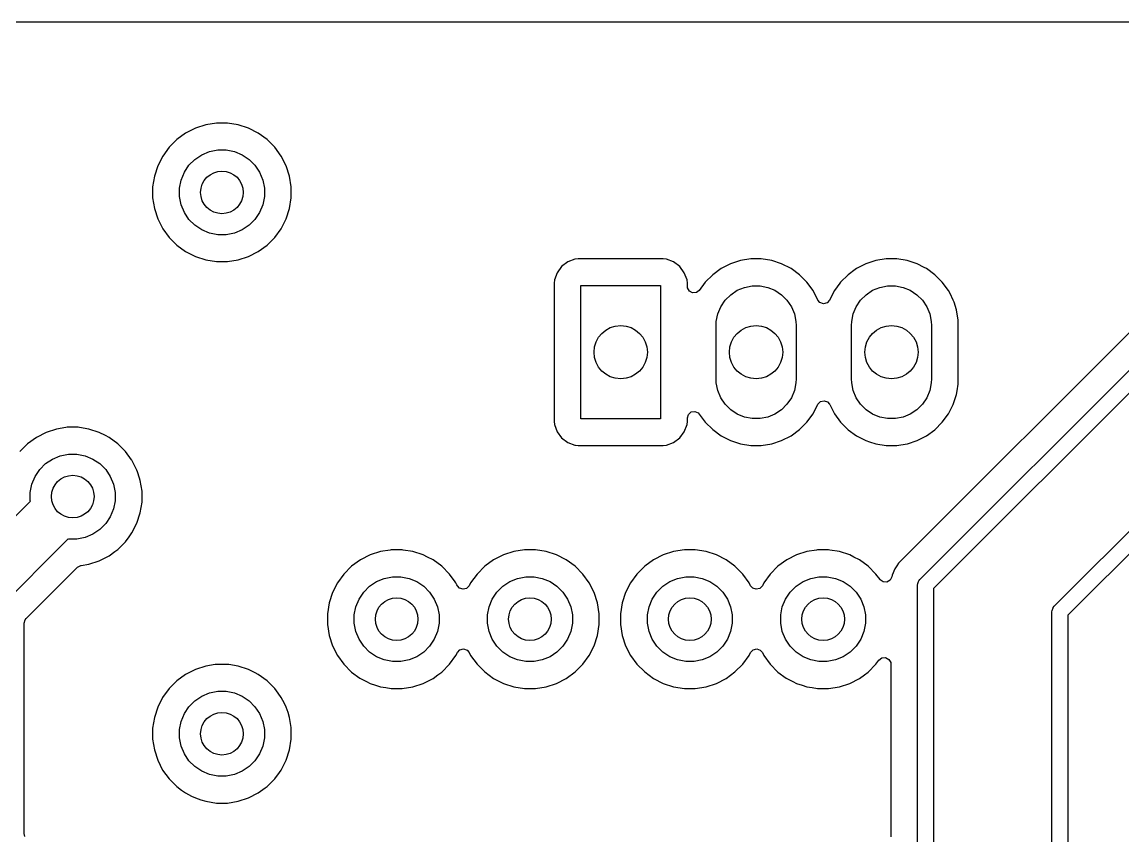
# Model space of a CAD drawing. Extents: x 4.41 to 8.11, y -5.15 to -2.23.
# Drawn here: x 4.908 to 5.721, y -2.834 to -2.234 of the extents above; entities that cross this region are included whole.
import ezdxf

# ---------------------------------------------------------------- set-up
doc = ezdxf.new("R2010")
doc.units = 0
doc.header["$MEASUREMENT"] = 0
doc.layers.add('BLACK', color=7, linetype='CONTINUOUS')

msp = doc.modelspace()

# ---------------------------------------------------------------- linework, layer by layer
at = {"layer": 'BLACK', "linetype": 'CONTINUOUS'}
for p, q in [((4.41927, -2.23356), (8.10829, -2.23356)), ((5.03626, -2.31202), (5.02908, -2.31567)), ((5.04392, -2.30953), (5.03626, -2.31202)), ((5.05188, -2.30827), (5.04392, -2.30953)), ((5.05993, -2.30827), (5.05188, -2.30827)), ((5.06789, -2.30953), (5.05993, -2.30827)), ((5.07555, -2.31202), (5.06789, -2.30953)), ((5.08273, -2.31567), (5.07555, -2.31202)), ((5.87529, -2.31378), (5.5557, -2.63337)), ((5.02256, -2.32041), (5.01687, -2.32611)), ((5.02908, -2.31567), (5.02256, -2.32041)), ((5.02256, -2.32041), (5.02256, -2.32041)), ((5.08925, -2.32041), (5.08273, -2.31567)), ((5.09494, -2.32611), (5.08925, -2.32041)), ((5.01687, -2.32611), (5.01213, -2.33262)), ((5.01687, -2.32611), (5.01687, -2.32611)), ((5.03592, -2.3351), (5.04106, -2.33167)), ((5.04106, -2.33167), (5.04676, -2.32931)), ((5.04676, -2.32931), (5.05282, -2.3281)), ((5.05282, -2.3281), (5.05899, -2.3281)), ((5.05899, -2.3281), (5.06505, -2.32931)), ((5.06505, -2.32931), (5.07075, -2.33167)), ((5.07075, -2.33167), (5.07589, -2.3351)), ((5.09968, -2.33262), (5.09494, -2.32611)), ((5.09494, -2.32611), (5.09494, -2.32611)), ((5.57141, -2.64552), (5.88744, -2.32949)), ((5.01213, -2.33262), (5.00847, -2.3398)), ((5.02813, -2.3446), (5.03156, -2.33947)), ((5.03156, -2.33947), (5.03592, -2.3351)), ((5.07589, -2.3351), (5.08025, -2.33947)), ((5.08025, -2.33947), (5.08368, -2.3446)), ((5.10334, -2.3398), (5.09968, -2.33262)), ((5.89406, -2.33957), (5.5815, -2.65214)), ((5.00598, -2.34746), (5.00472, -2.35542)), ((5.00847, -2.3398), (5.00598, -2.34746)), ((5.02577, -2.35031), (5.02813, -2.3446)), ((5.08368, -2.3446), (5.08605, -2.35031)), ((5.10583, -2.34746), (5.10334, -2.3398)), ((5.10709, -2.35542), (5.10583, -2.34746)), ((5.00472, -2.35542), (5.00472, -2.36348)), ((5.02456, -2.35636), (5.02577, -2.35031)), ((5.08605, -2.35031), (5.08725, -2.35636)), ((5.10709, -2.36348), (5.10709, -2.35542)), ((5.00472, -2.36348), (5.00598, -2.37143)), ((5.02456, -2.36254), (5.02456, -2.35636)), ((5.02577, -2.36859), (5.02456, -2.36254)), ((5.08725, -2.36254), (5.08605, -2.36859)), ((5.08725, -2.35636), (5.08725, -2.36254)), ((5.10583, -2.37143), (5.10709, -2.36348)), ((5.00598, -2.37143), (5.00847, -2.3791)), ((5.02813, -2.3743), (5.02577, -2.36859)), ((5.08605, -2.36859), (5.08368, -2.3743)), ((5.10334, -2.3791), (5.10583, -2.37143)), ((5.00847, -2.3791), (5.01213, -2.38627)), ((5.03156, -2.37943), (5.02813, -2.3743)), ((5.03592, -2.3838), (5.03156, -2.37943)), ((5.08025, -2.37943), (5.07589, -2.3838)), ((5.08368, -2.3743), (5.08025, -2.37943)), ((5.09968, -2.38627), (5.10334, -2.3791)), ((5.01213, -2.38627), (5.01687, -2.39279)), ((5.04106, -2.38723), (5.03592, -2.3838)), ((5.04676, -2.38959), (5.04106, -2.38723)), ((5.07075, -2.38723), (5.06505, -2.38959)), ((5.07589, -2.3838), (5.07075, -2.38723)), ((5.09494, -2.39279), (5.09968, -2.38627)), ((5.01687, -2.39279), (5.01687, -2.39279)), ((5.01687, -2.39279), (5.02256, -2.39849)), ((5.05282, -2.39079), (5.04676, -2.38959)), ((5.05899, -2.39079), (5.05282, -2.39079)), ((5.06505, -2.38959), (5.05899, -2.39079)), ((5.08925, -2.39849), (5.09494, -2.39279)), ((5.09494, -2.39279), (5.09494, -2.39279)), ((5.02256, -2.39849), (5.02908, -2.40322)), ((5.02908, -2.40322), (5.03626, -2.40688)), ((5.07555, -2.40688), (5.08273, -2.40322)), ((5.08273, -2.40322), (5.08925, -2.39849)), ((5.08925, -2.39849), (5.08925, -2.39849)), ((5.03626, -2.40688), (5.04392, -2.40937)), ((5.04392, -2.40937), (5.05188, -2.41063)), ((5.05188, -2.41063), (5.05993, -2.41063)), ((5.05993, -2.41063), (5.06789, -2.40937)), ((5.06789, -2.40937), (5.07555, -2.40688)), ((5.31133, -2.41087), (5.30679, -2.41427)), ((5.31663, -2.40889), (5.31133, -2.41087)), ((5.31133, -2.41087), (5.31133, -2.41087)), ((5.31898, -2.40864), (5.31663, -2.40889)), ((5.38181, -2.40864), (5.31898, -2.40864)), ((5.31898, -2.40864), (5.31898, -2.40864)), ((5.38415, -2.40889), (5.38181, -2.40864)), ((5.38181, -2.40864), (5.38181, -2.40864)), ((5.38181, -2.40864), (5.38181, -2.40864)), ((5.38181, -2.40864), (5.38181, -2.40864)), ((5.38946, -2.41087), (5.38415, -2.40889)), ((5.38415, -2.40889), (5.38415, -2.40889)), ((5.394, -2.41427), (5.38946, -2.41087)), ((5.38946, -2.41087), (5.38946, -2.41087)), ((5.4315, -2.41227), (5.4246, -2.41578)), ((5.43887, -2.40987), (5.4315, -2.41227)), ((5.44652, -2.40866), (5.43887, -2.40987)), ((5.45427, -2.40866), (5.44652, -2.40866)), ((5.46192, -2.40987), (5.45427, -2.40866)), ((5.46928, -2.41227), (5.46192, -2.40987)), ((5.47619, -2.41578), (5.46928, -2.41227)), ((5.53149, -2.41225), (5.52459, -2.41577)), ((5.53887, -2.40985), (5.53149, -2.41225)), ((5.54652, -2.40864), (5.53887, -2.40985)), ((5.55427, -2.40864), (5.54652, -2.40864)), ((5.54652, -2.40864), (5.54652, -2.40864)), ((5.56192, -2.40985), (5.55427, -2.40864)), ((5.55427, -2.40864), (5.55427, -2.40864)), ((5.56929, -2.41225), (5.56192, -2.40985)), ((5.57458, -2.41494), (5.56929, -2.41225)), ((5.30339, -2.41881), (5.30141, -2.42411)), ((5.30679, -2.41427), (5.30339, -2.41881)), ((5.30339, -2.41881), (5.30339, -2.41881)), ((5.30679, -2.41427), (5.30679, -2.41427)), ((5.39739, -2.41881), (5.394, -2.41427)), ((5.394, -2.41427), (5.394, -2.41427)), ((5.39937, -2.42411), (5.39739, -2.41881)), ((5.39739, -2.41881), (5.39739, -2.41881)), ((5.41833, -2.42034), (5.41286, -2.42581)), ((5.4246, -2.41578), (5.41833, -2.42034)), ((5.48245, -2.42034), (5.47619, -2.41578)), ((5.48793, -2.42581), (5.48245, -2.42034)), ((5.51832, -2.42032), (5.51284, -2.4258)), ((5.52365, -2.41645), (5.51832, -2.42032)), ((5.51832, -2.42032), (5.51832, -2.42032)), ((5.51832, -2.42032), (5.51832, -2.42032)), ((5.52459, -2.41577), (5.52365, -2.41645)), ((5.5762, -2.41577), (5.57458, -2.41494)), ((5.58247, -2.42032), (5.5762, -2.41577)), ((5.58795, -2.4258), (5.58247, -2.42032)), ((5.30141, -2.42411), (5.30116, -2.42646)), ((5.30116, -2.42646), (5.30116, -2.42646)), ((5.30116, -2.42646), (5.30116, -2.42646)), ((5.30116, -2.42646), (5.30116, -2.52866)), ((5.32087, -2.52677), (5.32087, -2.42835)), ((5.32087, -2.42835), (5.37992, -2.42835)), ((5.37992, -2.42835), (5.37992, -2.52677)), ((5.39963, -2.42646), (5.39937, -2.42411)), ((5.39937, -2.42411), (5.39937, -2.42411)), ((5.39963, -2.429), (5.39963, -2.42646)), ((5.39963, -2.42646), (5.39963, -2.42646)), ((5.39963, -2.42646), (5.39963, -2.42646)), ((5.39975, -2.43011), (5.39963, -2.429)), ((5.41286, -2.42581), (5.40846, -2.43187)), ((5.44182, -2.42962), (5.4475, -2.42849)), ((5.4475, -2.42849), (5.45329, -2.42849)), ((5.45329, -2.42849), (5.45897, -2.42962)), ((5.49248, -2.43208), (5.48793, -2.42581)), ((5.51236, -2.42646), (5.50829, -2.43207)), ((5.51284, -2.4258), (5.51236, -2.42646)), ((5.51284, -2.4258), (5.51284, -2.4258)), ((5.51284, -2.4258), (5.51284, -2.4258)), ((5.54182, -2.42962), (5.5475, -2.42849)), ((5.5475, -2.42849), (5.55329, -2.42849)), ((5.55329, -2.42849), (5.55897, -2.42962)), ((5.5925, -2.43207), (5.58795, -2.4258)), ((5.40111, -2.4325), (5.39975, -2.43011)), ((5.40354, -2.43378), (5.40111, -2.4325)), ((5.40628, -2.43355), (5.40354, -2.43378)), ((5.40846, -2.43187), (5.40628, -2.43355)), ((5.42757, -2.43914), (5.43166, -2.43505)), ((5.43166, -2.43505), (5.43647, -2.43183)), ((5.43647, -2.43183), (5.44182, -2.42962)), ((5.45897, -2.42962), (5.46431, -2.43183)), ((5.46431, -2.43183), (5.46913, -2.43505)), ((5.46913, -2.43505), (5.47322, -2.43914)), ((5.49603, -2.43905), (5.49248, -2.43208)), ((5.50829, -2.43207), (5.50473, -2.43905)), ((5.52757, -2.43914), (5.53166, -2.43505)), ((5.53166, -2.43505), (5.53647, -2.43183)), ((5.53647, -2.43183), (5.54182, -2.42962)), ((5.55897, -2.42962), (5.56431, -2.43183)), ((5.56431, -2.43183), (5.56913, -2.43505)), ((5.56913, -2.43505), (5.57322, -2.43914)), ((5.59362, -2.43427), (5.5925, -2.43207)), ((5.59602, -2.43898), (5.59362, -2.43427)), ((5.42214, -2.4493), (5.42435, -2.44395)), ((5.42435, -2.44395), (5.42757, -2.43914)), ((5.47322, -2.43914), (5.47643, -2.44395)), ((5.47643, -2.44395), (5.47865, -2.4493)), ((5.49757, -2.44082), (5.49603, -2.43905)), ((5.50017, -2.44171), (5.49757, -2.44082)), ((5.50284, -2.44105), (5.50017, -2.44171)), ((5.50473, -2.43905), (5.50284, -2.44105)), ((5.52214, -2.4493), (5.52435, -2.44395)), ((5.52435, -2.44395), (5.52757, -2.43914)), ((5.57322, -2.43914), (5.57643, -2.44395)), ((5.57643, -2.44395), (5.57865, -2.4493)), ((5.59657, -2.44066), (5.59602, -2.43898)), ((5.59602, -2.43898), (5.59602, -2.43898)), ((5.59602, -2.43898), (5.59602, -2.43898)), ((5.59841, -2.44635), (5.59657, -2.44066)), ((5.42101, -2.45498), (5.42214, -2.4493)), ((5.47865, -2.4493), (5.47978, -2.45498)), ((5.52101, -2.45498), (5.52214, -2.4493)), ((5.57865, -2.4493), (5.57978, -2.45498)), ((5.59963, -2.454), (5.59841, -2.44635)), ((5.42087, -2.45787), (5.42101, -2.45498)), ((5.42087, -2.49724), (5.42087, -2.45787)), ((5.47978, -2.45498), (5.47992, -2.45787)), ((5.47992, -2.45787), (5.47992, -2.49724)), ((5.52087, -2.45787), (5.52101, -2.45498)), ((5.52087, -2.49724), (5.52087, -2.45787)), ((5.57978, -2.45498), (5.57992, -2.45787)), ((5.57992, -2.45787), (5.57992, -2.49724)), ((5.59963, -2.50112), (5.59963, -2.454)), ((5.42101, -2.50014), (5.42087, -2.49724)), ((5.42214, -2.50582), (5.42101, -2.50014)), ((5.47978, -2.50014), (5.47865, -2.50582)), ((5.47992, -2.49724), (5.47978, -2.50014)), ((5.52101, -2.50014), (5.52087, -2.49724)), ((5.52214, -2.50582), (5.52101, -2.50014)), ((5.57978, -2.50014), (5.57865, -2.50582)), ((5.57992, -2.49724), (5.57978, -2.50014)), ((5.59883, -2.50615), (5.59963, -2.50112)), ((5.42435, -2.51116), (5.42214, -2.50582)), ((5.47865, -2.50582), (5.47643, -2.51116)), ((5.52435, -2.51116), (5.52214, -2.50582)), ((5.57865, -2.50582), (5.57643, -2.51116)), ((5.59602, -2.51614), (5.59841, -2.50877)), ((5.59841, -2.50877), (5.59883, -2.50615)), ((5.42757, -2.51598), (5.42435, -2.51116)), ((5.43166, -2.52007), (5.42757, -2.51598)), ((5.47322, -2.51598), (5.46913, -2.52007)), ((5.47643, -2.51116), (5.47322, -2.51598)), ((5.49248, -2.52304), (5.49603, -2.51607)), ((5.49603, -2.51607), (5.49792, -2.51407)), ((5.49792, -2.51407), (5.50059, -2.51341)), ((5.50059, -2.51341), (5.5032, -2.5143)), ((5.5032, -2.5143), (5.50473, -2.51607)), ((5.50473, -2.51607), (5.50477, -2.51614)), ((5.50477, -2.51614), (5.50477, -2.51614)), ((5.50477, -2.51614), (5.50829, -2.52305)), ((5.52757, -2.51598), (5.52435, -2.51116)), ((5.53166, -2.52007), (5.52757, -2.51598)), ((5.57322, -2.51598), (5.56913, -2.52007)), ((5.57643, -2.51116), (5.57322, -2.51598)), ((5.5925, -2.52305), (5.59602, -2.51614)), ((5.39963, -2.52612), (5.4004, -2.52348)), ((5.39963, -2.52866), (5.39963, -2.52612)), ((5.4004, -2.52348), (5.40248, -2.52168)), ((5.40248, -2.52168), (5.4052, -2.52129)), ((5.4052, -2.52129), (5.4077, -2.52243)), ((5.4077, -2.52243), (5.40846, -2.52325)), ((5.40846, -2.52325), (5.41286, -2.5293)), ((5.43647, -2.52329), (5.43166, -2.52007)), ((5.44182, -2.5255), (5.43647, -2.52329)), ((5.4475, -2.52663), (5.44182, -2.5255)), ((5.45329, -2.52663), (5.4475, -2.52663)), ((5.45897, -2.5255), (5.45329, -2.52663)), ((5.46431, -2.52329), (5.45897, -2.5255)), ((5.46913, -2.52007), (5.46431, -2.52329)), ((5.48793, -2.5293), (5.49248, -2.52304)), ((5.50829, -2.52305), (5.51284, -2.52932)), ((5.53647, -2.52329), (5.53166, -2.52007)), ((5.54182, -2.5255), (5.53647, -2.52329)), ((5.5475, -2.52663), (5.54182, -2.5255)), ((5.55329, -2.52663), (5.5475, -2.52663)), ((5.55897, -2.5255), (5.55329, -2.52663)), ((5.56431, -2.52329), (5.55897, -2.5255)), ((5.56913, -2.52007), (5.56431, -2.52329)), ((5.58795, -2.52932), (5.5925, -2.52305)), ((4.93368, -2.53431), (4.92601, -2.5368)), ((4.94068, -2.5332), (4.93368, -2.53431)), ((4.94164, -2.53305), (4.94068, -2.5332)), ((4.9497, -2.53305), (4.94164, -2.53305)), ((4.95079, -2.53322), (4.9497, -2.53305)), ((4.95766, -2.53431), (4.95079, -2.53322)), ((4.96532, -2.5368), (4.95766, -2.53431)), ((5.30116, -2.52866), (5.30116, -2.52866)), ((5.30116, -2.52866), (5.30141, -2.531)), ((5.30141, -2.531), (5.30339, -2.53631)), ((5.37992, -2.52677), (5.32087, -2.52677)), ((5.39739, -2.53631), (5.39937, -2.531)), ((5.39937, -2.531), (5.39963, -2.52866)), ((5.41286, -2.5293), (5.41833, -2.53478)), ((5.48245, -2.53478), (5.48793, -2.5293)), ((5.51284, -2.52932), (5.51832, -2.5348)), ((5.58247, -2.5348), (5.58795, -2.52932)), ((4.91883, -2.54046), (4.91231, -2.5452)), ((4.92601, -2.5368), (4.91883, -2.54046)), ((4.96998, -2.53918), (4.96532, -2.5368)), ((4.9725, -2.54046), (4.96998, -2.53918)), ((4.97902, -2.5452), (4.9725, -2.54046)), ((4.9725, -2.54046), (4.9725, -2.54046)), ((4.9725, -2.54046), (4.9725, -2.54046)), ((5.30339, -2.53631), (5.30339, -2.53631)), ((5.30339, -2.53631), (5.30679, -2.54085)), ((5.30679, -2.54085), (5.30679, -2.54085)), ((5.30679, -2.54085), (5.31133, -2.54424)), ((5.38946, -2.54424), (5.394, -2.54085)), ((5.394, -2.54085), (5.39739, -2.53631)), ((5.41833, -2.53478), (5.4246, -2.53933)), ((5.4246, -2.53933), (5.4315, -2.54285)), ((5.4315, -2.54285), (5.43887, -2.54524)), ((5.46192, -2.54524), (5.46928, -2.54285)), ((5.46928, -2.54285), (5.47619, -2.53933)), ((5.47619, -2.53933), (5.48245, -2.53478)), ((5.51832, -2.5348), (5.52459, -2.53935)), ((5.52459, -2.53935), (5.52753, -2.54085)), ((5.52753, -2.54085), (5.53149, -2.54287)), ((5.53149, -2.54287), (5.53149, -2.54287)), ((5.53149, -2.54287), (5.5315, -2.54287)), ((5.5315, -2.54287), (5.53423, -2.54376)), ((5.56213, -2.5452), (5.56929, -2.54287)), ((5.56929, -2.54287), (5.5762, -2.53935)), ((5.5762, -2.53935), (5.58247, -2.5348)), ((4.91231, -2.5452), (4.90662, -2.5509)), ((4.98472, -2.5509), (4.97902, -2.5452)), ((4.98916, -2.557), (4.98472, -2.5509)), ((5.31133, -2.54424), (5.31133, -2.54424)), ((5.31133, -2.54424), (5.31663, -2.54622)), ((5.31663, -2.54622), (5.31663, -2.54622)), ((5.31663, -2.54622), (5.31691, -2.54625)), ((5.31691, -2.54625), (5.31898, -2.54648)), ((5.31898, -2.54648), (5.38181, -2.54648)), ((5.38181, -2.54648), (5.38415, -2.54622)), ((5.38415, -2.54622), (5.38946, -2.54424)), ((5.43887, -2.54524), (5.44652, -2.54646)), ((5.44652, -2.54646), (5.45427, -2.54646)), ((5.45427, -2.54646), (5.46192, -2.54524)), ((5.53423, -2.54376), (5.53887, -2.54526)), ((5.53887, -2.54526), (5.54652, -2.54648)), ((5.54652, -2.54648), (5.54652, -2.54648)), ((5.54652, -2.54648), (5.55427, -2.54648)), ((5.55427, -2.54648), (5.56192, -2.54526)), ((5.56192, -2.54526), (5.56213, -2.5452)), ((4.92569, -2.55991), (4.93082, -2.55647)), ((4.93082, -2.55647), (4.93653, -2.55411)), ((4.93653, -2.55411), (4.94258, -2.55291)), ((4.94258, -2.55291), (4.94876, -2.55291)), ((4.94876, -2.55291), (4.95481, -2.55411)), ((4.95481, -2.55411), (4.96052, -2.55647)), ((4.96052, -2.55647), (4.96565, -2.55991)), ((4.98946, -2.55742), (4.98916, -2.557)), ((4.99143, -2.56129), (4.98946, -2.55742)), ((4.91789, -2.5694), (4.92132, -2.56427)), ((4.92132, -2.56427), (4.92569, -2.55991)), ((4.96565, -2.55991), (4.97002, -2.56427)), ((4.97002, -2.56427), (4.97345, -2.5694)), ((4.99312, -2.5646), (4.99143, -2.56129)), ((4.99357, -2.56598), (4.99312, -2.5646)), ((4.99312, -2.5646), (4.99312, -2.5646)), ((4.99312, -2.5646), (4.99312, -2.5646)), ((4.9951, -2.57068), (4.99357, -2.56598)), ((4.91432, -2.58116), (4.91553, -2.57511)), ((4.91553, -2.57511), (4.91789, -2.5694)), ((4.97345, -2.5694), (4.97581, -2.57511)), ((4.97581, -2.57511), (4.97701, -2.58116)), ((4.99561, -2.57226), (4.9951, -2.57068)), ((4.99687, -2.58022), (4.99561, -2.57226)), ((4.91432, -2.58734), (4.91432, -2.58116)), ((4.97701, -2.58116), (4.97701, -2.58734)), ((4.99687, -2.58828), (4.99687, -2.58022)), ((5.6726, -2.66336), (5.75311, -2.58283)), ((4.85651, -2.64557), (4.91439, -2.58769)), ((4.91439, -2.58769), (4.91432, -2.58734)), ((4.97701, -2.58734), (4.97581, -2.59339)), ((4.99561, -2.59624), (4.99687, -2.58828)), ((4.97345, -2.5991), (4.97002, -2.60423)), ((4.97581, -2.59339), (4.97345, -2.5991)), ((4.99312, -2.60391), (4.99561, -2.59624)), ((5.75973, -2.59291), (5.68095, -2.67171)), ((4.97002, -2.60423), (4.96565, -2.6086)), ((4.98946, -2.61109), (4.99312, -2.60391)), ((4.94223, -2.61553), (4.89012, -2.66764)), ((4.94258, -2.6156), (4.94223, -2.61553)), ((4.94876, -2.6156), (4.94258, -2.6156)), ((4.95481, -2.61439), (4.94876, -2.6156)), ((4.96052, -2.61203), (4.95481, -2.61439)), ((4.96565, -2.6086), (4.96052, -2.61203)), ((4.98472, -2.61761), (4.98731, -2.61405)), ((4.98731, -2.61405), (4.98946, -2.61109)), ((4.97688, -2.62486), (4.97902, -2.62331)), ((4.97902, -2.62331), (4.98472, -2.61761)), ((4.97902, -2.62331), (4.97902, -2.62331)), ((4.97902, -2.62331), (4.97902, -2.62331)), ((4.98472, -2.61761), (4.98472, -2.61761)), ((4.98472, -2.61761), (4.98472, -2.61761)), ((5.1801, -2.62373), (5.17295, -2.62486)), ((5.18091, -2.6236), (5.1801, -2.62373)), ((5.18897, -2.6236), (5.18091, -2.6236)), ((5.18978, -2.62373), (5.18897, -2.6236)), ((5.19693, -2.62486), (5.18978, -2.62373)), ((5.27934, -2.62362), (5.27138, -2.62488)), ((5.28739, -2.62362), (5.27934, -2.62362)), ((5.29535, -2.62488), (5.28739, -2.62362)), ((5.39745, -2.62362), (5.38949, -2.62488)), ((5.4055, -2.62362), (5.39745, -2.62362)), ((5.41346, -2.62488), (5.4055, -2.62362)), ((5.49506, -2.62373), (5.48791, -2.62486)), ((5.49587, -2.6236), (5.49506, -2.62373)), ((5.50393, -2.6236), (5.49587, -2.6236)), ((5.50474, -2.62373), (5.50393, -2.6236)), ((5.51189, -2.62486), (5.50474, -2.62373)), ((4.95766, -2.63419), (4.96532, -2.6317)), ((4.96532, -2.6317), (4.9725, -2.62804)), ((4.9725, -2.62804), (4.97688, -2.62486)), ((5.15811, -2.63101), (5.15159, -2.63575)), ((5.16529, -2.62735), (5.15811, -2.63101)), ((5.17295, -2.62486), (5.16529, -2.62735)), ((5.2046, -2.62735), (5.19693, -2.62486)), ((5.20761, -2.62889), (5.2046, -2.62735)), ((5.21178, -2.63101), (5.20761, -2.62889)), ((5.2183, -2.63575), (5.21178, -2.63101)), ((5.21178, -2.63101), (5.21178, -2.63101)), ((5.21178, -2.63101), (5.21178, -2.63101)), ((5.25654, -2.63103), (5.25002, -2.63576)), ((5.26372, -2.62737), (5.25654, -2.63103)), ((5.27138, -2.62488), (5.26372, -2.62737)), ((5.30301, -2.62737), (5.29535, -2.62488)), ((5.31019, -2.63103), (5.30301, -2.62737)), ((5.31671, -2.63576), (5.31019, -2.63103)), ((5.37465, -2.63103), (5.36813, -2.63576)), ((5.38183, -2.62737), (5.37465, -2.63103)), ((5.38949, -2.62488), (5.38183, -2.62737)), ((5.42112, -2.62737), (5.41346, -2.62488)), ((5.4283, -2.63103), (5.42112, -2.62737)), ((5.43482, -2.63576), (5.4283, -2.63103)), ((5.47307, -2.63101), (5.46655, -2.63575)), ((5.48025, -2.62735), (5.47307, -2.63101)), ((5.48791, -2.62486), (5.48025, -2.62735)), ((5.51956, -2.62735), (5.51189, -2.62486)), ((5.52258, -2.62889), (5.51956, -2.62735)), ((5.52674, -2.63101), (5.52258, -2.62889)), ((5.53326, -2.63575), (5.52674, -2.63101)), ((5.52674, -2.63101), (5.52674, -2.63101)), ((5.52674, -2.63101), (5.52674, -2.63101)), ((4.91485, -2.67077), (4.94914, -2.63648)), ((4.94914, -2.63648), (4.95156, -2.63517)), ((4.95156, -2.63517), (4.95183, -2.63512)), ((4.95183, -2.63512), (4.95766, -2.63419)), ((5.15159, -2.63575), (5.14589, -2.64145)), ((5.22399, -2.64145), (5.2183, -2.63575)), ((5.25002, -2.63576), (5.24433, -2.64146)), ((5.25002, -2.63576), (5.25002, -2.63576)), ((5.3224, -2.64146), (5.31671, -2.63576)), ((5.36813, -2.63576), (5.36244, -2.64146)), ((5.36813, -2.63576), (5.36813, -2.63576)), ((5.44052, -2.64146), (5.43482, -2.63576)), ((5.46655, -2.63575), (5.46085, -2.64145)), ((5.53896, -2.64145), (5.53326, -2.63575)), ((5.5529, -2.63756), (5.55096, -2.64222)), ((5.5543, -2.63545), (5.5529, -2.63756)), ((5.5557, -2.63337), (5.5543, -2.63545)), ((5.5543, -2.63545), (5.5543, -2.63545)), ((5.14115, -2.64797), (5.13749, -2.65515)), ((5.14589, -2.64145), (5.14115, -2.64797)), ((5.16496, -2.65046), (5.17009, -2.64703)), ((5.17009, -2.64703), (5.1758, -2.64466)), ((5.1758, -2.64466), (5.18185, -2.64346)), ((5.18185, -2.64346), (5.18803, -2.64346)), ((5.18803, -2.64346), (5.19408, -2.64466)), ((5.19408, -2.64466), (5.19979, -2.64703)), ((5.19979, -2.64703), (5.20492, -2.65046)), ((5.22815, -2.64717), (5.22399, -2.64145)), ((5.22873, -2.64797), (5.22815, -2.64717)), ((5.22946, -2.6494), (5.22873, -2.64797)), ((5.23959, -2.64798), (5.23851, -2.65009)), ((5.24433, -2.64146), (5.23959, -2.64798)), ((5.24433, -2.64146), (5.24433, -2.64146)), ((5.26339, -2.65046), (5.26852, -2.64703)), ((5.26852, -2.64703), (5.27422, -2.64466)), ((5.27422, -2.64466), (5.28028, -2.64346)), ((5.28028, -2.64346), (5.28645, -2.64346)), ((5.28645, -2.64346), (5.29251, -2.64466)), ((5.29251, -2.64466), (5.29821, -2.64703)), ((5.29821, -2.64703), (5.30335, -2.65046)), ((5.32714, -2.64798), (5.3224, -2.64146)), ((5.3224, -2.64146), (5.3224, -2.64146)), ((5.3308, -2.65516), (5.32714, -2.64798)), ((5.3577, -2.64798), (5.35405, -2.65516)), ((5.36244, -2.64146), (5.3577, -2.64798)), ((5.36244, -2.64146), (5.36244, -2.64146)), ((5.3815, -2.65046), (5.38663, -2.64703)), ((5.38663, -2.64703), (5.39233, -2.64466)), ((5.39233, -2.64466), (5.39839, -2.64346)), ((5.39839, -2.64346), (5.40456, -2.64346)), ((5.40456, -2.64346), (5.41062, -2.64466)), ((5.41062, -2.64466), (5.41632, -2.64703)), ((5.41632, -2.64703), (5.42146, -2.65046)), ((5.44525, -2.64798), (5.44052, -2.64146)), ((5.44052, -2.64146), (5.44052, -2.64146)), ((5.44633, -2.65009), (5.44525, -2.64798)), ((5.45611, -2.64797), (5.45503, -2.65009)), ((5.46085, -2.64145), (5.45611, -2.64797)), ((5.47992, -2.65046), (5.48505, -2.64703)), ((5.48505, -2.64703), (5.49076, -2.64466)), ((5.49076, -2.64466), (5.49681, -2.64346)), ((5.49681, -2.64346), (5.50299, -2.64346)), ((5.50299, -2.64346), (5.50904, -2.64466)), ((5.50904, -2.64466), (5.51475, -2.64703)), ((5.51475, -2.64703), (5.51988, -2.65046)), ((5.54194, -2.64556), (5.53896, -2.64145)), ((5.54204, -2.64569), (5.54194, -2.64556)), ((5.54427, -2.6473), (5.54204, -2.64569)), ((5.54702, -2.64744), (5.54427, -2.6473)), ((5.54941, -2.64608), (5.54702, -2.64744)), ((5.55068, -2.64364), (5.54941, -2.64608)), ((5.55096, -2.64222), (5.55068, -2.64364)), ((5.55096, -2.64222), (5.55096, -2.64222)), ((5.5698, -2.64854), (5.57043, -2.64703)), ((5.57043, -2.64703), (5.57068, -2.64641)), ((5.57068, -2.64641), (5.57141, -2.64552)), ((5.13749, -2.65515), (5.135, -2.66281)), ((5.15716, -2.65996), (5.16059, -2.65482)), ((5.16059, -2.65482), (5.16496, -2.65046)), ((5.20492, -2.65046), (5.20929, -2.65482)), ((5.20929, -2.65482), (5.21272, -2.65996)), ((5.22981, -2.65009), (5.22946, -2.6494)), ((5.23135, -2.65187), (5.22981, -2.65009)), ((5.23396, -2.65275), (5.23135, -2.65187)), ((5.23663, -2.65209), (5.23396, -2.65275)), ((5.23851, -2.65009), (5.23663, -2.65209)), ((5.25559, -2.65996), (5.25902, -2.65482)), ((5.25902, -2.65482), (5.26339, -2.65046)), ((5.30335, -2.65046), (5.30771, -2.65482)), ((5.30771, -2.65482), (5.31114, -2.65996)), ((5.33329, -2.66282), (5.3308, -2.65516)), ((5.35405, -2.65516), (5.35156, -2.66282)), ((5.3737, -2.65996), (5.37713, -2.65482)), ((5.37713, -2.65482), (5.3815, -2.65046)), ((5.42146, -2.65046), (5.42582, -2.65482)), ((5.42582, -2.65482), (5.42925, -2.65996)), ((5.44787, -2.65187), (5.44633, -2.65009)), ((5.45047, -2.65275), (5.44787, -2.65187)), ((5.45314, -2.65209), (5.45047, -2.65275)), ((5.45503, -2.65009), (5.45314, -2.65209)), ((5.47212, -2.65996), (5.47555, -2.65482)), ((5.47555, -2.65482), (5.47992, -2.65046)), ((5.51988, -2.65046), (5.52425, -2.65482)), ((5.52425, -2.65482), (5.52768, -2.65996)), ((5.56969, -2.64969), (5.5698, -2.64854)), ((5.56969, -3.22706), (5.56969, -2.64969)), ((5.5815, -2.65214), (5.5815, -3.22706)), ((5.135, -2.66281), (5.13374, -2.67077)), ((5.1548, -2.66566), (5.15716, -2.65996)), ((5.21272, -2.65996), (5.21508, -2.66566)), ((5.25323, -2.66566), (5.25559, -2.65996)), ((5.31114, -2.65996), (5.31351, -2.66566)), ((5.33455, -2.67077), (5.33329, -2.66282)), ((5.35156, -2.66282), (5.3503, -2.67077)), ((5.37134, -2.66566), (5.3737, -2.65996)), ((5.42925, -2.65996), (5.43162, -2.66566)), ((5.46976, -2.66566), (5.47212, -2.65996)), ((5.52768, -2.65996), (5.53004, -2.66566)), ((5.67063, -2.66533), (5.6726, -2.66336)), ((4.91125, -2.67437), (4.91485, -2.67077)), ((5.13374, -2.67077), (5.13374, -2.67883)), ((5.1536, -2.67172), (5.1548, -2.66566)), ((5.1536, -2.67789), (5.1536, -2.67172)), ((5.21508, -2.66566), (5.21629, -2.67172)), ((5.21629, -2.67172), (5.21629, -2.67789)), ((5.25202, -2.67172), (5.25323, -2.66566)), ((5.25202, -2.67789), (5.25202, -2.67172)), ((5.31351, -2.66566), (5.31471, -2.67172)), ((5.31471, -2.67172), (5.31471, -2.67789)), ((5.33455, -2.67883), (5.33455, -2.67077)), ((5.3503, -2.67077), (5.3503, -2.67883)), ((5.37013, -2.67172), (5.37134, -2.66566)), ((5.37013, -2.67789), (5.37013, -2.67172)), ((5.43162, -2.66566), (5.43282, -2.67172)), ((5.43282, -2.67172), (5.43282, -2.67789)), ((5.46856, -2.67172), (5.46976, -2.66566)), ((5.46856, -2.67789), (5.46856, -2.67172)), ((5.53004, -2.66566), (5.53125, -2.67172)), ((5.53125, -2.67172), (5.53125, -2.67789)), ((5.6689, -2.6695), (5.66901, -2.66835)), ((5.6689, -3.22722), (5.6689, -2.6695)), ((5.66901, -2.66835), (5.66983, -2.66638)), ((5.66983, -2.66638), (5.66989, -2.66622)), ((5.66989, -2.66622), (5.67063, -2.66533)), ((5.68095, -2.67171), (5.68071, -2.67195)), ((5.68071, -2.67195), (5.68071, -3.2269)), ((5.68095, -2.67171), (5.68095, -2.67171)), ((5.68095, -2.67171), (5.68095, -2.67171)), ((4.90982, -2.67783), (4.9106, -2.67519)), ((4.90982, -2.75542), (4.90982, -2.67783)), ((4.9106, -2.67519), (4.91125, -2.67437)), ((5.13374, -2.67883), (5.135, -2.68679)), ((5.1548, -2.68395), (5.1536, -2.67789)), ((5.21629, -2.67789), (5.21508, -2.68395)), ((5.25323, -2.68395), (5.25202, -2.67789)), ((5.31471, -2.67789), (5.31351, -2.68395)), ((5.33329, -2.68679), (5.33455, -2.67883)), ((5.3503, -2.67883), (5.35156, -2.68679)), ((5.37134, -2.68395), (5.37013, -2.67789)), ((5.43282, -2.67789), (5.43162, -2.68395)), ((5.46976, -2.68395), (5.46856, -2.67789)), ((5.53125, -2.67789), (5.53004, -2.68395)), ((5.135, -2.68679), (5.13749, -2.69446)), ((5.15716, -2.68965), (5.1548, -2.68395)), ((5.21508, -2.68395), (5.21272, -2.68965)), ((5.25559, -2.68965), (5.25323, -2.68395)), ((5.31351, -2.68395), (5.31114, -2.68965)), ((5.3308, -2.69445), (5.33329, -2.68679)), ((5.35156, -2.68679), (5.35405, -2.69445)), ((5.3737, -2.68965), (5.37134, -2.68395)), ((5.43162, -2.68395), (5.42925, -2.68965)), ((5.47212, -2.68965), (5.46976, -2.68395)), ((5.53004, -2.68395), (5.52768, -2.68965)), ((5.13749, -2.69446), (5.14115, -2.70164)), ((5.16059, -2.69478), (5.15716, -2.68965)), ((5.16496, -2.69915), (5.16059, -2.69478)), ((5.20929, -2.69478), (5.20492, -2.69915)), ((5.21272, -2.68965), (5.20929, -2.69478)), ((5.2317, -2.69751), (5.23437, -2.69685)), ((5.23437, -2.69685), (5.23698, -2.69774)), ((5.25902, -2.69478), (5.25559, -2.68965)), ((5.26339, -2.69915), (5.25902, -2.69478)), ((5.30771, -2.69478), (5.30335, -2.69915)), ((5.31114, -2.68965), (5.30771, -2.69478)), ((5.32714, -2.70163), (5.3308, -2.69445)), ((5.35405, -2.69445), (5.3577, -2.70163)), ((5.37713, -2.69478), (5.3737, -2.68965)), ((5.3815, -2.69915), (5.37713, -2.69478)), ((5.42582, -2.69478), (5.42146, -2.69915)), ((5.42925, -2.68965), (5.42582, -2.69478)), ((5.44822, -2.69751), (5.45089, -2.69685)), ((5.45089, -2.69685), (5.45349, -2.69774)), ((5.47555, -2.69478), (5.47212, -2.68965)), ((5.47992, -2.69915), (5.47555, -2.69478)), ((5.52425, -2.69478), (5.51988, -2.69915)), ((5.52768, -2.68965), (5.52425, -2.69478)), ((5.14115, -2.70164), (5.14589, -2.70816)), ((5.17009, -2.70258), (5.16496, -2.69915)), ((5.1758, -2.70494), (5.17009, -2.70258)), ((5.18185, -2.70615), (5.1758, -2.70494)), ((5.19408, -2.70494), (5.18803, -2.70615)), ((5.19979, -2.70258), (5.19408, -2.70494)), ((5.20492, -2.69915), (5.19979, -2.70258)), ((5.22399, -2.70816), (5.22873, -2.70164)), ((5.22873, -2.70164), (5.22981, -2.69951)), ((5.22873, -2.70164), (5.22873, -2.70164)), ((5.22873, -2.70164), (5.22873, -2.70164)), ((5.22981, -2.69951), (5.2317, -2.69751)), ((5.23698, -2.69774), (5.23851, -2.69951)), ((5.23851, -2.69951), (5.23959, -2.70163)), ((5.23959, -2.70163), (5.24433, -2.70815)), ((5.26852, -2.70258), (5.26339, -2.69915)), ((5.27422, -2.70494), (5.26852, -2.70258)), ((5.28028, -2.70615), (5.27422, -2.70494)), ((5.29251, -2.70494), (5.28645, -2.70615)), ((5.29821, -2.70258), (5.29251, -2.70494)), ((5.30335, -2.69915), (5.29821, -2.70258)), ((5.3224, -2.70815), (5.32714, -2.70163)), ((5.3577, -2.70163), (5.36244, -2.70815)), ((5.38663, -2.70258), (5.3815, -2.69915)), ((5.39233, -2.70494), (5.38663, -2.70258)), ((5.39839, -2.70615), (5.39233, -2.70494)), ((5.41062, -2.70494), (5.40456, -2.70615)), ((5.41632, -2.70258), (5.41062, -2.70494)), ((5.42146, -2.69915), (5.41632, -2.70258)), ((5.44052, -2.70815), (5.44525, -2.70163)), ((5.44525, -2.70163), (5.44633, -2.69951)), ((5.44633, -2.69951), (5.44822, -2.69751)), ((5.45349, -2.69774), (5.45503, -2.69951)), ((5.45503, -2.69951), (5.45611, -2.70164)), ((5.45611, -2.70164), (5.46085, -2.70816)), ((5.48505, -2.70258), (5.47992, -2.69915)), ((5.49076, -2.70494), (5.48505, -2.70258)), ((5.49681, -2.70615), (5.49076, -2.70494)), ((5.50904, -2.70494), (5.50299, -2.70615)), ((5.51475, -2.70258), (5.50904, -2.70494)), ((5.51988, -2.69915), (5.51475, -2.70258)), ((5.53896, -2.70816), (5.54115, -2.70514)), ((5.54115, -2.70514), (5.54333, -2.70346)), ((5.54333, -2.70346), (5.54607, -2.70322)), ((5.54607, -2.70322), (5.5485, -2.70451)), ((5.5485, -2.70451), (5.54985, -2.7069)), ((5.03625, -2.712), (5.02907, -2.71566)), ((5.04392, -2.70951), (5.03625, -2.712)), ((5.05092, -2.7084), (5.04392, -2.70951)), ((5.05188, -2.70825), (5.05092, -2.7084)), ((5.05994, -2.70825), (5.05188, -2.70825)), ((5.06102, -2.70842), (5.05994, -2.70825)), ((5.0679, -2.70951), (5.06102, -2.70842)), ((5.07556, -2.712), (5.0679, -2.70951)), ((5.0805, -2.71452), (5.07556, -2.712)), ((5.14589, -2.70816), (5.15159, -2.71386)), ((5.18803, -2.70615), (5.18185, -2.70615)), ((5.2183, -2.71386), (5.22399, -2.70816)), ((5.22399, -2.70816), (5.22399, -2.70816)), ((5.22399, -2.70816), (5.22399, -2.70816)), ((5.24433, -2.70815), (5.24433, -2.70815)), ((5.24433, -2.70815), (5.25002, -2.71384)), ((5.28645, -2.70615), (5.28028, -2.70615)), ((5.31671, -2.71384), (5.3224, -2.70815)), ((5.3224, -2.70815), (5.3224, -2.70815)), ((5.36244, -2.70815), (5.36244, -2.70815)), ((5.36244, -2.70815), (5.36813, -2.71384)), ((5.40456, -2.70615), (5.39839, -2.70615)), ((5.43482, -2.71384), (5.44052, -2.70815)), ((5.44052, -2.70815), (5.44052, -2.70815)), ((5.46085, -2.70816), (5.46655, -2.71386)), ((5.50299, -2.70615), (5.49681, -2.70615)), ((5.53326, -2.71386), (5.53896, -2.70816)), ((5.54985, -2.7069), (5.54998, -2.70801)), ((5.54998, -2.70801), (5.54998, -2.8356)), ((5.02255, -2.72039), (5.01685, -2.72609)), ((5.02907, -2.71566), (5.02255, -2.72039)), ((5.08274, -2.71566), (5.0805, -2.71452)), ((5.08926, -2.72039), (5.08274, -2.71566)), ((5.08274, -2.71566), (5.08274, -2.71566)), ((5.08274, -2.71566), (5.08274, -2.71566)), ((5.09496, -2.72609), (5.08926, -2.72039)), ((5.15159, -2.71386), (5.15769, -2.71829)), ((5.15769, -2.71829), (5.15811, -2.71859)), ((5.15811, -2.71859), (5.16268, -2.72093)), ((5.16268, -2.72093), (5.16529, -2.72225)), ((5.2046, -2.72225), (5.21178, -2.71859)), ((5.21178, -2.71859), (5.21544, -2.71593)), ((5.21544, -2.71593), (5.2183, -2.71386)), ((5.2183, -2.71386), (5.2183, -2.71386)), ((5.2183, -2.71386), (5.2183, -2.71386)), ((5.25002, -2.71384), (5.25654, -2.71858)), ((5.25654, -2.71858), (5.26372, -2.72223)), ((5.30301, -2.72223), (5.31019, -2.71858)), ((5.31019, -2.71858), (5.31671, -2.71384)), ((5.31671, -2.71384), (5.31671, -2.71384)), ((5.36813, -2.71384), (5.37465, -2.71858)), ((5.37465, -2.71858), (5.38183, -2.72223)), ((5.42112, -2.72223), (5.4283, -2.71858)), ((5.4283, -2.71858), (5.43482, -2.71384)), ((5.43482, -2.71384), (5.43482, -2.71384)), ((5.46655, -2.71386), (5.47265, -2.71829)), ((5.47265, -2.71829), (5.47307, -2.71859)), ((5.47307, -2.71859), (5.47764, -2.72093)), ((5.47764, -2.72093), (5.48025, -2.72225)), ((5.51956, -2.72225), (5.52674, -2.71859)), ((5.52674, -2.71859), (5.5304, -2.71593)), ((5.5304, -2.71593), (5.53326, -2.71386)), ((5.53326, -2.71386), (5.53326, -2.71386)), ((5.53326, -2.71386), (5.53326, -2.71386)), ((5.01685, -2.72609), (5.01211, -2.73261)), ((5.04106, -2.73167), (5.04676, -2.72931)), ((5.04676, -2.72931), (5.05282, -2.7281)), ((5.05282, -2.7281), (5.05899, -2.7281)), ((5.05899, -2.7281), (5.06505, -2.72931)), ((5.06505, -2.72931), (5.07075, -2.73167)), ((5.09751, -2.72961), (5.09496, -2.72609)), ((5.0997, -2.73261), (5.09751, -2.72961)), ((5.16529, -2.72225), (5.16529, -2.72225)), ((5.16529, -2.72225), (5.16529, -2.72225)), ((5.16529, -2.72225), (5.1694, -2.72359)), ((5.1694, -2.72359), (5.17295, -2.72474)), ((5.17295, -2.72474), (5.17693, -2.72537)), ((5.17693, -2.72537), (5.18091, -2.726)), ((5.18091, -2.726), (5.18091, -2.726)), ((5.18091, -2.726), (5.18897, -2.726)), ((5.18897, -2.726), (5.19693, -2.72474)), ((5.18897, -2.726), (5.18897, -2.726)), ((5.19693, -2.72474), (5.2046, -2.72225)), ((5.26372, -2.72223), (5.27138, -2.72472)), ((5.27138, -2.72472), (5.27934, -2.72598)), ((5.27934, -2.72598), (5.28739, -2.72598)), ((5.28739, -2.72598), (5.29535, -2.72472)), ((5.29535, -2.72472), (5.30301, -2.72223)), ((5.38183, -2.72223), (5.38949, -2.72472)), ((5.38949, -2.72472), (5.39745, -2.72598)), ((5.39745, -2.72598), (5.4055, -2.72598)), ((5.4055, -2.72598), (5.41346, -2.72472)), ((5.41346, -2.72472), (5.42112, -2.72223)), ((5.48025, -2.72225), (5.48025, -2.72225)), ((5.48025, -2.72225), (5.48025, -2.72225)), ((5.48025, -2.72225), (5.48436, -2.72359)), ((5.48436, -2.72359), (5.48791, -2.72474)), ((5.48791, -2.72474), (5.49189, -2.72537)), ((5.49189, -2.72537), (5.49587, -2.726)), ((5.49587, -2.726), (5.49587, -2.726)), ((5.49587, -2.726), (5.50393, -2.726)), ((5.50393, -2.726), (5.51189, -2.72474)), ((5.50393, -2.726), (5.50393, -2.726)), ((5.51189, -2.72474), (5.51956, -2.72225)), ((5.01211, -2.73261), (5.00846, -2.73979)), ((5.03156, -2.73947), (5.03592, -2.7351)), ((5.03592, -2.7351), (5.04106, -2.73167)), ((5.07075, -2.73167), (5.07589, -2.7351)), ((5.07589, -2.7351), (5.08025, -2.73947)), ((5.10203, -2.73719), (5.0997, -2.73261)), ((5.10336, -2.73979), (5.10203, -2.73719)), ((5.00846, -2.73979), (5.00597, -2.74746)), ((5.02577, -2.75031), (5.02813, -2.7446)), ((5.02813, -2.7446), (5.03156, -2.73947)), ((5.08025, -2.73947), (5.08368, -2.7446)), ((5.08368, -2.7446), (5.08605, -2.75031)), ((5.10469, -2.7439), (5.10336, -2.73979)), ((5.10336, -2.73979), (5.10336, -2.73979)), ((5.10336, -2.73979), (5.10336, -2.73979)), ((5.10585, -2.74746), (5.10469, -2.7439)), ((5.00597, -2.74746), (5.0047, -2.75542)), ((5.02456, -2.75636), (5.02577, -2.75031)), ((5.08605, -2.75031), (5.08725, -2.75636)), ((5.10703, -2.75495), (5.10585, -2.74746)), ((4.90982, -2.83329), (4.90982, -2.75542)), ((5.0047, -2.75542), (5.0047, -2.76348)), ((5.02456, -2.76254), (5.02456, -2.75636)), ((5.08725, -2.75636), (5.08725, -2.76254)), ((5.10711, -2.75542), (5.10703, -2.75495)), ((5.10711, -2.76348), (5.10711, -2.75542)), ((5.0047, -2.76348), (5.00597, -2.77144)), ((5.02577, -2.76859), (5.02456, -2.76254)), ((5.02813, -2.7743), (5.02577, -2.76859)), ((5.08605, -2.76859), (5.08368, -2.7743)), ((5.08725, -2.76254), (5.08605, -2.76859)), ((5.10585, -2.77144), (5.10711, -2.76348)), ((5.00597, -2.77144), (5.00846, -2.7791)), ((5.03156, -2.77943), (5.02813, -2.7743)), ((5.08368, -2.7743), (5.08025, -2.77943)), ((5.10336, -2.7791), (5.10585, -2.77144)), ((5.00846, -2.7791), (5.01211, -2.78628)), ((5.01211, -2.78628), (5.01685, -2.7928)), ((5.03592, -2.7838), (5.03156, -2.77943)), ((5.04106, -2.78723), (5.03592, -2.7838)), ((5.07589, -2.7838), (5.07075, -2.78723)), ((5.08025, -2.77943), (5.07589, -2.7838)), ((5.09844, -2.78802), (5.0997, -2.78628)), ((5.0997, -2.78628), (5.10336, -2.7791)), ((5.01685, -2.7928), (5.02255, -2.7985)), ((5.04676, -2.78959), (5.04106, -2.78723)), ((5.05282, -2.79079), (5.04676, -2.78959)), ((5.05899, -2.79079), (5.05282, -2.79079)), ((5.06505, -2.78959), (5.05899, -2.79079)), ((5.07075, -2.78723), (5.06505, -2.78959)), ((5.08926, -2.7985), (5.09496, -2.7928)), ((5.09496, -2.7928), (5.09844, -2.78802)), ((5.09496, -2.7928), (5.09496, -2.7928)), ((5.09496, -2.7928), (5.09496, -2.7928)), ((5.02255, -2.7985), (5.02613, -2.80111)), ((5.02613, -2.80111), (5.02907, -2.80324)), ((5.08274, -2.80324), (5.08784, -2.79953)), ((5.08784, -2.79953), (5.08926, -2.7985)), ((5.08926, -2.7985), (5.08926, -2.7985)), ((5.08926, -2.7985), (5.08926, -2.7985)), ((5.02907, -2.80324), (5.0335, -2.8055)), ((5.0335, -2.8055), (5.03625, -2.8069)), ((5.03625, -2.8069), (5.03625, -2.8069)), ((5.03625, -2.8069), (5.03625, -2.8069)), ((5.03625, -2.8069), (5.04036, -2.80823)), ((5.04036, -2.80823), (5.04392, -2.80939)), ((5.04392, -2.80939), (5.0479, -2.81002)), ((5.0479, -2.81002), (5.05188, -2.81065)), ((5.05188, -2.81065), (5.05188, -2.81065)), ((5.05188, -2.81065), (5.05994, -2.81065)), ((5.05994, -2.81065), (5.0679, -2.80939)), ((5.05994, -2.81065), (5.05994, -2.81065)), ((5.0679, -2.80939), (5.07556, -2.8069)), ((5.07556, -2.8069), (5.08274, -2.80324)), ((4.91026, -2.83532), (4.90982, -2.83329))]:
    msp.add_line(p, q, dxfattribs=at)
at = {"layer": 'BLACK'}
for centre, radius in [((5.05591, -2.35945), 0.01575), ((5.35039, -2.47756), 0.01969), ((5.45039, -2.47756), 0.01969), ((5.55039, -2.47756), 0.01969), ((4.94567, -2.58425), 0.01575), ((5.18494, -2.6748), 0.01575), ((5.28337, -2.6748), 0.01575), ((5.40148, -2.6748), 0.01575), ((5.4999, -2.6748), 0.01575), ((5.05591, -2.75945), 0.01575)]:
    msp.add_circle(centre, radius, dxfattribs=at)
at = {"layer": 'WHITE'}
for centre, radius in [((5.05591, -2.35945), 0.01575), ((5.35039, -2.47756), 0.01969), ((5.45039, -2.47756), 0.01969), ((5.55039, -2.47756), 0.01969), ((4.94567, -2.58425), 0.01575), ((5.18494, -2.6748), 0.01575), ((5.28337, -2.6748), 0.01575), ((5.40148, -2.6748), 0.01575), ((5.4999, -2.6748), 0.01575), ((5.05591, -2.75945), 0.01575)]:
    msp.add_circle(centre, radius, dxfattribs=at)

doc.saveas('drawing.dxf')
